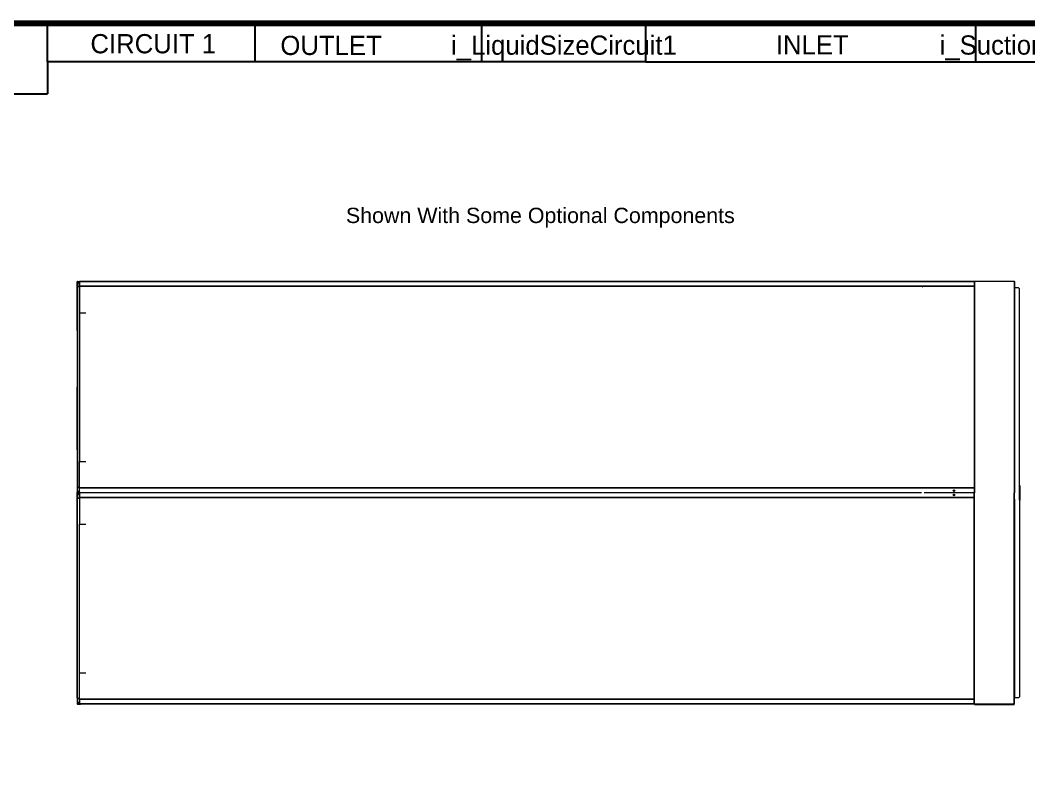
# Model space of a CAD drawing. Header units: inches. Extents: x 3819 to 4400, y -717 to -350.
# Drawn here: x 3972.6 to 4204, y -531.7 to -354.6 of the extents above; entities that cross this region are included whole.
import ezdxf
from ezdxf.enums import TextEntityAlignment as Align

# ---------------------------------------------------------------- set-up
doc = ezdxf.new("R2010")
doc.units = ezdxf.units.IN
doc.header["$MEASUREMENT"] = 0
doc.layers.add('C1RC', color=7, linetype='Continuous')
doc.layers.add('L192', color=7, linetype='Continuous')
doc.styles.add('dimentions', font='arial.ttf')

msp = doc.modelspace()

# ---------------------------------------------------------------- linework, layer by layer
at = {"color": 7}
msp.add_line((4201.92, -461.39), (4201.92, -464.77), dxfattribs=at)
at = {"color": 7, "lineweight": 25, "const_width": 1.41}
msp.add_lwpolyline([(3828.43, -708.13), (4392.97, -708.13), (4392.97, -355.3), (3828.43, -355.3), (3828.43, -708.13)], dxfattribs=at)
at = {"layer": 'C1RC', "color": 7, "lineweight": 25}
for p, q in [((3978.85, -364.13), (3978.85, -355.3)), ((4026.53, -364.13), (4026.53, -355.3)), ((4078.54, -364.13), (4078.54, -355.3)), ((4116.18, -364.13), (4116.18, -355.3)), ((4191.89, -364.13), (4191.89, -355.3)), ((4116.18, -364.13), (3978.85, -364.13)), ((3978.85, -364.13), (3978.85, -371.48)), ((4116.18, -364.13), (4230.71, -364.13)), ((3908.78, -371.47), (3978.85, -371.48))]:
    msp.add_line(p, q, dxfattribs=at)
at = {"layer": 'L192', "color": 7, "linetype": 'Continuous', "lineweight": 15}
for p, q in [((3985.63, -414.69), (3985.63, -414.58)), ((3985.74, -414.58), (3985.63, -414.58)), ((3985.63, -424.47), (3985.63, -414.69)), ((3985.63, -414.69), (3985.74, -414.69)), ((3985.69, -416), (3985.67, -416.02)), ((3985.67, -416.02), (3985.67, -461.64)), ((3985.69, -415.83), (3985.69, -461.83)), ((3985.73, -415.83), (3985.69, -415.83)), ((3985.73, -415.83), (3985.73, -415.78)), ((3986.17, -415.78), (3985.73, -415.78)), ((3985.73, -415.83), (3985.73, -461.83)), ((3986.17, -415.83), (3985.73, -415.83)), ((3986.17, -415.83), (3985.73, -415.83)), ((3985.74, -414.58), (3986.42, -414.58)), ((3985.74, -414.69), (3985.74, -414.58)), ((3985.74, -414.69), (3986.17, -415.12)), ((3986.17, -415.12), (3985.74, -414.69)), ((3985.74, -414.69), (3986.17, -414.69)), ((3985.74, -414.69), (3985.74, -415.78)), ((3985.74, -414.69), (3985.74, -414.69)), ((3985.74, -415.83), (3985.74, -415.83)), ((3985.86, -415.83), (3985.86, -415.83)), ((3985.92, -415.77), (3985.91, -415.78)), ((3986.17, -415.77), (3985.92, -415.77)), ((3986.22, -414.66), (3986.17, -414.66)), ((3986.17, -414.66), (3986.17, -415.6)), ((3986.17, -415.6), (3986.17, -415.66)), ((3986.17, -415.6), (3986.22, -415.6)), ((4179.67, -415.66), (3986.17, -415.66)), ((3986.17, -415.66), (3986.17, -415.71)), ((3986.17, -415.66), (3986.17, -415.66)), ((3986.22, -415.66), (3986.17, -415.66)), ((4179.67, -415.71), (3986.17, -415.71)), ((3986.17, -415.71), (3986.17, -421.7)), ((4191.48, -414.61), (3986.22, -414.61)), ((3986.22, -414.66), (3986.22, -414.61)), ((3986.22, -415.61), (3986.22, -414.66)), ((3986.22, -414.66), (3986.22, -415.6)), ((4191.48, -414.66), (3986.22, -414.66)), ((3986.22, -414.69), (3986.22, -414.69)), ((3986.22, -414.78), (3986.22, -414.78)), ((3986.22, -415.66), (3986.22, -415.61)), ((4191.48, -415.61), (3986.22, -415.61)), ((3986.22, -415.61), (3986.22, -415.61)), ((4191.48, -415.61), (3986.22, -415.61)), ((3986.42, -414.58), (3986.39, -414.61)), ((4179.42, -414.58), (3986.42, -414.58)), ((4179.45, -414.61), (4179.42, -414.58)), ((4180, -414.58), (4179.42, -414.58)), ((4179.67, -415.66), (4179.67, -415.71)), ((4179.75, -415.66), (4179.67, -415.66)), ((4179.67, -415.77), (4179.73, -415.77)), ((4179.73, -415.71), (4179.73, -415.77)), ((4179.75, -415.71), (4179.73, -415.71)), ((4179.73, -415.77), (4179.75, -415.77)), ((4179.75, -415.77), (4179.73, -415.77)), ((4191.48, -415.66), (4179.75, -415.66)), ((4179.75, -415.66), (4179.75, -415.71)), ((4191.48, -415.71), (4179.75, -415.71)), ((4180, -414.58), (4179.97, -414.61)), ((4191.38, -414.58), (4180, -414.58)), ((4191.41, -414.61), (4191.38, -414.58)), ((4191.48, -414.58), (4191.38, -414.58)), ((4191.48, -414.58), (4191.48, -463.08)), ((4191.55, -414.58), (4191.48, -414.58)), ((4191.55, -414.58), (4191.55, -414.5)), ((4191.55, -414.5), (4200.7, -414.5)), ((4191.55, -414.58), (4191.55, -463.08)), ((4200.7, -414.58), (4191.55, -414.58)), ((4200.7, -414.5), (4200.7, -414.58)), ((4200.7, -414.58), (4200.7, -463.08)), ((4200.77, -414.58), (4200.7, -414.58)), ((4200.77, -414.58), (4200.77, -463.08)), ((4200.77, -416.02), (4200.77, -416.02)), ((4200.77, -461.64), (4200.77, -416.02)), ((4201.67, -416.02), (4200.77, -416.02)), ((4201.67, -416.02), (4201.92, -416.27)), ((4201.92, -461.39), (4201.92, -416.27)), ((3986.17, -421.7), (3986.17, -421.75)), ((3986.17, -421.75), (3986.17, -421.75)), ((3986.17, -421.75), (3987.67, -421.75)), ((3986.17, -421.75), (3986.17, -455.91)), ((3985.63, -424.47), (3985.67, -424.47)), ((3985.63, -425.83), (3985.63, -424.47)), ((3985.63, -425.83), (3985.63, -439.83)), ((3985.67, -425.83), (3985.63, -425.83)), ((3985.63, -453.19), (3985.63, -438.83)), ((3985.63, -439.83), (3985.67, -439.83)), ((3985.63, -453.19), (3985.67, -453.19)), ((3985.63, -453.19), (3985.63, -462.97)), ((3986.17, -455.96), (3986.17, -455.91)), ((3986.17, -455.91), (3986.17, -455.91)), ((3986.17, -455.91), (3987.67, -455.91)), ((3986.17, -461.95), (3986.17, -455.96)), ((3985.67, -461.64), (3985.69, -461.66)), ((3985.73, -461.83), (3985.69, -461.83)), ((3986.17, -461.83), (3985.73, -461.83)), ((3985.73, -461.83), (3985.73, -461.88)), ((3985.73, -461.83), (3986.17, -461.83)), ((3985.73, -461.88), (3986.17, -461.88)), ((3985.74, -461.83), (3985.74, -461.83)), ((3985.74, -462.97), (3985.74, -461.88)), ((3985.74, -462.97), (3986.17, -462.54)), ((3986.17, -462.54), (3985.74, -462.97)), ((3985.86, -461.83), (3985.86, -461.83)), ((3985.91, -461.88), (3985.92, -461.89)), ((3985.92, -461.89), (3986.17, -461.89)), ((4179.67, -461.95), (3986.17, -461.95)), ((3986.17, -462), (3986.17, -461.95)), ((4179.67, -462), (3986.17, -462)), ((4179.67, -462), (3986.17, -462)), ((3986.17, -462), (3986.17, -462)), ((3986.17, -462.83), (3986.17, -462)), ((3986.42, -463.08), (3986.17, -462.83)), ((4191.48, -461.95), (4179.75, -461.95)), ((4191.48, -462), (4179.75, -462)), ((4191.48, -462), (4179.75, -462)), ((3985.63, -462.97), (3985.74, -462.97)), ((3985.63, -463.08), (3985.63, -462.97)), ((3985.74, -463.08), (3985.63, -463.08)), ((3985.63, -463.08), (3985.63, -463.19)), ((3985.74, -463.08), (3985.63, -463.08)), ((3985.63, -463.19), (3985.74, -463.19)), ((3985.63, -472.97), (3985.63, -463.19)), ((3985.67, -464.52), (3985.69, -464.5)), ((3985.67, -510.14), (3985.67, -464.52)), ((3985.69, -510.33), (3985.69, -464.33)), ((3985.73, -464.33), (3985.69, -464.33)), ((3985.73, -464.28), (3986.17, -464.28)), ((3985.73, -464.33), (3985.73, -464.28)), ((3985.73, -510.33), (3985.73, -464.33)), ((3986.17, -464.33), (3985.73, -464.33)), ((3985.73, -464.33), (3986.17, -464.33)), ((3985.74, -462.97), (3986.32, -462.97)), ((3985.74, -462.97), (3985.74, -462.97)), ((3985.74, -462.98), (3985.74, -463.08)), ((3985.74, -463.08), (3986.42, -463.08)), ((3985.74, -463.19), (3985.74, -463.08)), ((3985.74, -463.08), (3986.42, -463.08)), ((3985.74, -463.19), (3986.17, -463.62)), ((3986.17, -463.62), (3985.74, -463.19)), ((3985.74, -463.19), (3986.32, -463.19)), ((3985.74, -463.19), (3985.74, -464.28)), ((3985.74, -463.19), (3985.74, -463.19)), ((3985.74, -464.33), (3985.74, -464.33)), ((3985.86, -464.33), (3985.86, -464.33)), ((3985.91, -464.28), (3985.92, -464.27)), ((3985.92, -464.27), (3986.17, -464.27)), ((3986.42, -463.08), (3986.17, -463.33)), ((3986.17, -463.33), (3986.17, -464.16)), ((4179.67, -464.16), (3986.17, -464.16)), ((3986.17, -464.16), (3986.17, -464.21)), ((4179.67, -464.16), (3986.17, -464.16)), ((3986.17, -464.16), (3986.17, -464.16)), ((4179.67, -464.21), (3986.17, -464.21)), ((3986.17, -464.21), (3986.17, -470.2)), ((4179.42, -463.08), (3986.42, -463.08)), ((4179.42, -463.08), (3986.42, -463.08)), ((4191.48, -464.16), (4179.75, -464.16)), ((4191.48, -464.16), (4179.75, -464.16)), ((4191.48, -464.21), (4179.75, -464.21)), ((4191.38, -463.08), (4180, -463.08)), ((4191.38, -463.08), (4180, -463.08)), ((4191.48, -462.98), (4191.38, -463.08)), ((4191.48, -463.18), (4191.38, -463.08)), ((4191.48, -463.08), (4191.38, -463.08)), ((4191.48, -463.08), (4191.38, -463.08)), ((4191.48, -511.58), (4191.48, -463.08)), ((4191.55, -463.08), (4191.48, -463.08)), ((4191.55, -463.08), (4191.48, -463.08)), ((4191.55, -463), (4191.55, -463.08)), ((4191.55, -511.58), (4191.55, -463.08)), ((4191.55, -463.16), (4191.55, -463.08)), ((4200.7, -511.58), (4200.7, -463.08)), ((4200.77, -511.58), (4200.77, -463.08)), ((4200.77, -464.52), (4200.77, -510.14)), ((4201.92, -464.77), (4201.92, -509.89)), ((3986.17, -470.2), (3986.17, -470.25)), ((3986.17, -470.25), (3986.17, -470.25)), ((3986.17, -470.25), (3987.67, -470.25)), ((3986.17, -504.41), (3986.17, -470.25)), ((3985.63, -472.97), (3985.67, -472.97)), ((3985.63, -472.97), (3985.63, -487.33)), ((3985.63, -500.33), (3985.63, -486.33)), ((3985.63, -486.33), (3985.67, -486.33)), ((3985.67, -500.33), (3985.63, -500.33)), ((3985.63, -500.33), (3985.63, -501.69)), ((3985.63, -501.69), (3985.63, -511.47)), ((3985.63, -501.69), (3985.67, -501.69)), ((3986.17, -504.46), (3986.17, -504.41)), ((3986.17, -504.41), (3986.17, -504.41)), ((3986.17, -504.41), (3987.67, -504.41)), ((3986.17, -510.45), (3986.17, -504.46)), ((3985.63, -511.47), (3985.74, -511.47)), ((3985.63, -511.47), (3985.63, -511.58)), ((3985.69, -510.16), (3985.67, -510.14)), ((3985.73, -510.33), (3985.69, -510.33)), ((3986.17, -510.33), (3985.73, -510.33)), ((3986.17, -510.33), (3985.73, -510.33)), ((3985.73, -510.33), (3985.73, -510.38)), ((3986.17, -510.38), (3985.73, -510.38)), ((3985.74, -510.33), (3985.74, -510.33)), ((3985.74, -511.47), (3985.74, -510.38)), ((3985.74, -511.47), (3986.17, -511.04)), ((3986.17, -511.04), (3985.74, -511.47)), ((3985.74, -511.47), (3986.17, -511.47)), ((3985.74, -511.47), (3985.74, -511.47)), ((3985.74, -511.48), (3985.74, -511.58)), ((3985.86, -510.33), (3985.86, -510.33)), ((3985.92, -510.39), (3985.91, -510.38)), ((3986.17, -510.39), (3985.92, -510.39)), ((4179.67, -510.45), (3986.17, -510.45)), ((3986.17, -510.5), (3986.17, -510.45)), ((4179.67, -510.5), (3986.17, -510.5)), ((3986.17, -510.5), (3986.17, -510.5)), ((3986.17, -510.56), (3986.17, -510.5)), ((3986.22, -510.5), (3986.17, -510.5)), ((3986.17, -510.56), (3986.22, -510.56)), ((3986.17, -511.5), (3986.17, -510.56)), ((3986.22, -511.5), (3986.17, -511.5)), ((3986.22, -510.5), (3986.22, -510.55)), ((4191.48, -510.55), (3986.22, -510.55)), ((3986.22, -510.55), (3986.22, -510.55)), ((3986.22, -510.55), (3986.22, -511.5)), ((4191.48, -510.55), (3986.22, -510.55)), ((3986.22, -511.5), (3986.22, -510.56)), ((3986.22, -511.38), (3986.22, -511.38)), ((3986.22, -511.47), (3986.22, -511.47)), ((3986.22, -511.5), (3986.22, -511.55)), ((4191.48, -511.5), (3986.22, -511.5)), ((4191.48, -511.55), (3986.22, -511.55)), ((3986.42, -511.58), (3986.39, -511.55)), ((4179.45, -511.55), (4179.42, -511.58)), ((4179.67, -510.39), (4179.73, -510.39)), ((4179.67, -510.5), (4179.67, -510.45)), ((4179.75, -510.5), (4179.67, -510.5)), ((4179.73, -510.39), (4179.75, -510.39)), ((4179.75, -510.39), (4179.73, -510.39)), ((4179.73, -510.46), (4179.73, -510.39)), ((4179.75, -510.46), (4179.73, -510.46)), ((4179.75, -510.5), (4179.75, -510.45)), ((4191.48, -510.45), (4179.75, -510.45)), ((4191.48, -510.5), (4179.75, -510.5)), ((4180, -511.58), (4179.97, -511.55)), ((4191.41, -511.55), (4191.38, -511.58)), ((4200.77, -510.14), (4200.77, -510.14)), ((4201.67, -510.14), (4200.77, -510.14)), ((4201.67, -510.14), (4201.92, -509.89)), ((3985.74, -511.58), (3985.63, -511.58)), ((3985.74, -511.58), (3986.42, -511.58)), ((4179.42, -511.58), (3986.42, -511.58)), ((4180, -511.58), (4179.42, -511.58)), ((4191.38, -511.58), (4180, -511.58)), ((4191.48, -511.58), (4191.38, -511.58)), ((4191.55, -511.58), (4191.48, -511.58)), ((4200.7, -511.58), (4191.55, -511.58)), ((4191.55, -511.58), (4191.55, -511.66)), ((4191.55, -511.66), (4200.7, -511.66)), ((4200.77, -511.58), (4200.7, -511.58)), ((4200.7, -511.66), (4200.7, -511.58))]:
    msp.add_line(p, q, dxfattribs=at)
at = {"layer": 'L192', "color": 7, "linetype": 'Continuous', "lineweight": 15, "flags": 128}
for points in [[(4186.77, -462.52), (4186.82, -462.54), (4186.88, -462.55)], [(4186.88, -462.55), (4186.93, -462.54), (4186.99, -462.52)], [(4186.77, -463.64), (4186.82, -463.62), (4186.88, -463.61)], [(4186.88, -463.61), (4186.93, -463.62), (4186.99, -463.64)]]:
    msp.add_lwpolyline(points, dxfattribs=at)
at = {"layer": 'L192', "color": 7, "linetype": 'Continuous', "lineweight": 15}
for centre, radius in [((4186.88, -462.58), 0.188), ((4186.88, -462.58), 0.125), ((4186.88, -463.58), 0.188), ((4186.88, -463.58), 0.125)]:
    msp.add_circle(centre, radius, dxfattribs=at)
for centre, radius, start, end in [((3985.74, -414.69), 0.106, 90, 180), ((3985.73, -415.83), 0.0488, 90, 180), ((3985.73, -415.83), 0.001, 90, 180), ((3985.74, -414.69), 0.001, 90, 180), ((3986.22, -414.66), 0.0488, 90, 180), ((3986.22, -414.66), 0.001, 90, 180), ((4179.73, -415.77), 0.0635, 90, 180), ((4179.73, -415.77), 0.001, 90, 180), ((3985.74, -424.47), 0.106, 180, 229.7718), ((3985.74, -453.19), 0.106, 130.2282, 180), ((3985.73, -461.83), 0.0488, 180, 270), ((3985.73, -461.83), 0.001, 180, 270), ((4186.88, -462.33), 0.171, 242.8664, 297.1336), ((3985.74, -462.97), 0.106, 180, 270), ((3985.74, -463.19), 0.106, 90, 180), ((3985.73, -464.33), 0.0488, 90, 180), ((3985.73, -464.33), 0.001, 90, 180), ((3985.74, -462.97), 0.001, 180, 270), ((3985.74, -463.19), 0.001, 90, 180), ((4186.88, -463.83), 0.171, 62.8664, 117.1336), ((3985.74, -472.97), 0.106, 180, 229.7718), ((3985.74, -501.69), 0.106, 130.2282, 180), ((3985.74, -511.47), 0.106, 180, 270), ((3985.73, -510.33), 0.0488, 180, 270), ((3985.73, -510.33), 0.001, 180, 270), ((3985.74, -511.47), 0.001, 180, 270), ((3986.22, -511.5), 0.0488, 180, 270), ((3986.22, -511.5), 0.001, 180, 270), ((4179.73, -510.39), 0.0635, 180, 270), ((4179.73, -510.39), 0.001, 180, 270)]:
    msp.add_arc(centre, radius, start, end, dxfattribs=at)
for points, knots in [([(3985.74, -414.69), (3985.73, -414.69), (3985.7, -414.69), (3985.66, -414.69), (3985.64, -414.69), (3985.64, -414.69), (3985.63, -414.69)], [0, 0, 0, 0, 0.249989, 0.499993, 0.749997, 1, 1, 1, 1]), ([(3985.74, -414.58), (3985.74, -414.58), (3985.74, -414.59), (3985.74, -414.61), (3985.74, -414.64), (3985.74, -414.67), (3985.74, -414.69)], [0, 0, 0, 0, 0.249999, 0.500009, 0.749998, 1, 1, 1, 1]), ([(3985.74, -462.97), (3985.73, -462.97), (3985.7, -462.97), (3985.66, -462.97), (3985.64, -462.97), (3985.64, -462.97), (3985.63, -462.97)], [0, 0, 0, 0, 0.249989, 0.499993, 0.749997, 1, 1, 1, 1]), ([(3985.74, -463.19), (3985.73, -463.19), (3985.7, -463.19), (3985.66, -463.19), (3985.64, -463.19), (3985.64, -463.19), (3985.63, -463.19)], [0, 0, 0, 0, 0.249989, 0.499993, 0.749997, 1, 1, 1, 1]), ([(3985.74, -463.08), (3985.74, -463.08), (3985.74, -463.08), (3985.74, -463.05), (3985.74, -463.02), (3985.74, -462.99), (3985.74, -462.97)], [0, 0, 0, 0, 0.249999, 0.500009, 0.749998, 1, 1, 1, 1]), ([(3985.74, -463.08), (3985.74, -463.08), (3985.74, -463.09), (3985.74, -463.11), (3985.74, -463.14), (3985.74, -463.17), (3985.74, -463.19)], [0, 0, 0, 0, 0.249999, 0.500009, 0.749998, 1, 1, 1, 1]), ([(3985.74, -511.47), (3985.73, -511.47), (3985.7, -511.47), (3985.66, -511.47), (3985.64, -511.47), (3985.64, -511.47), (3985.63, -511.47)], [0, 0, 0, 0, 0.249989, 0.499993, 0.749997, 1, 1, 1, 1]), ([(3985.74, -511.58), (3985.74, -511.58), (3985.74, -511.58), (3985.74, -511.55), (3985.74, -511.52), (3985.74, -511.49), (3985.74, -511.47)], [0, 0, 0, 0, 0.249999, 0.500009, 0.749998, 1, 1, 1, 1])]:
    msp.add_open_spline(points, degree=3, knots=knots, dxfattribs=at)

# ---------------------------------------------------------------- texts
at = {"color": 7, "lineweight": 25, "style": 'dimentions'}
msp.add_text('Shown With Some Optional Components', height=3.515, dxfattribs=at).set_placement((4047.32, -401.16))
at = {"layer": 'C1RC', "color": 7, "lineweight": 25}
for s, height, p in [('CIRCUIT 1', 4.41, (4003.11, -362.2)), ('i_LiquidSizeCircuit1', 4.4104, (4097.35, -362.53)), ('INLET', 4.41, (4154.34, -362.45)), ('i_SuctionSizeCircuit1', 4.4104, (4211.43, -362.5))]:
    msp.add_text(s, height=height, dxfattribs=at).set_placement(p, align=Align.CENTER)
msp.add_text('OUTLET', height=4.41, dxfattribs=at).set_placement((4032.29, -363.91), align=Align.BOTTOM_LEFT)

doc.saveas('drawing.dxf')
